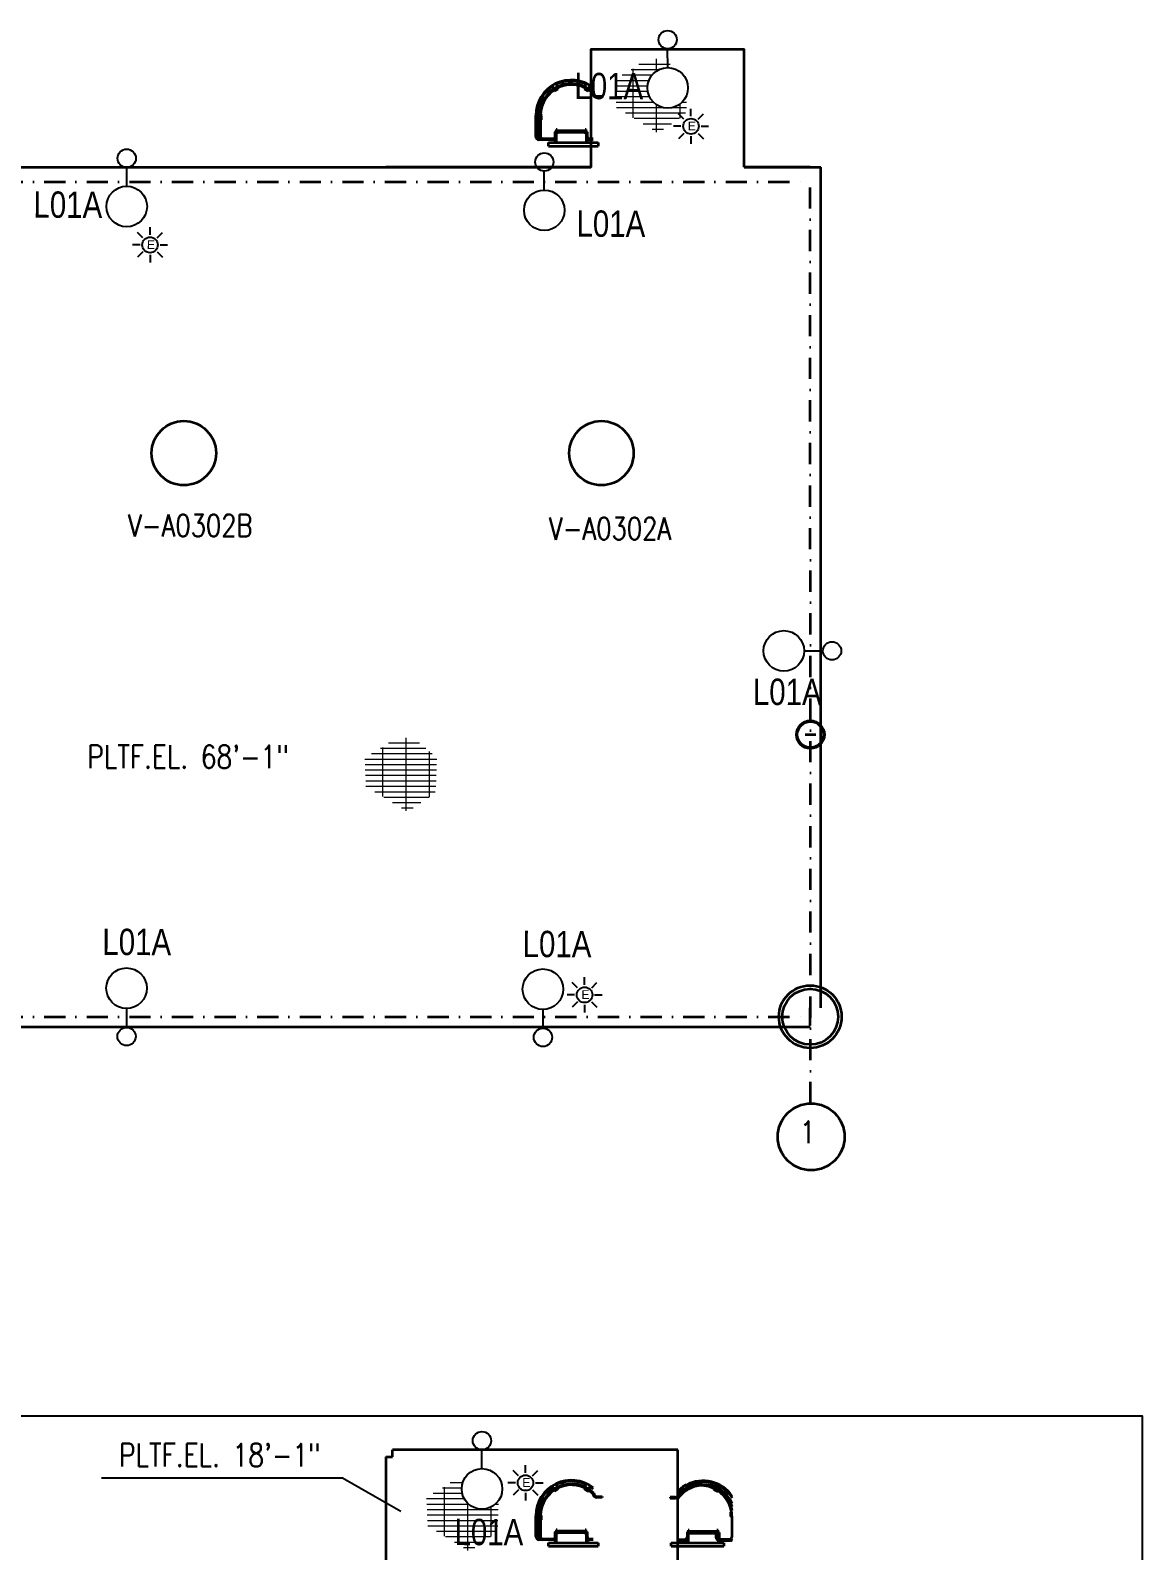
# Model space of a CAD drawing. Header units: inches. Extents: x 3139 to 9140, y 3844 to 6923.
# Drawn here: x 5656 to 6295, y 6049 to 6923 of the extents above; entities that cross this region are included whole.
import ezdxf
from ezdxf.enums import TextEntityAlignment as Align

# ---------------------------------------------------------------- set-up
doc = ezdxf.new("R2010")
doc.units = ezdxf.units.IN
doc.header["$MEASUREMENT"] = 0
doc.linetypes.add('DASHDOT2', pattern=[12.700025, 6.350013, -3.175006, 0, -3.175006])
for name, color, linetype in [('Default', 7, 'Continuous'), ('E-LIGHTING', 41, 'Continuous'), ('TF_P_Equipment', 7, 'Continuous'), ('TF_P_Ladder', 7, 'Continuous'), ('TF_P_Steel', 7, 'Continuous'), ('TF_S_GRATING', 7, 'Continuous')]:
    doc.layers.add(name, color=color, linetype=linetype)
doc.styles.add('Arial', font='arial.ttf')
doc.styles.add('ROMANS', font='romans.shx')

# ---------------------------------------------------------------- blocks, each defined once
blk = doc.blocks.new('TF_P_ELP_GRATING', base_point=(2.146, 13.23))
at = {"layer": 'TF_S_GRATING', "color": 8, "linetype": 'Continuous', "lineweight": 18}
for p, q in [((2.19, 13.523), (2.19, 12.866)), ((2.37, 13.425), (1.964, 13.425)), ((1.98, 13.435), (1.98, 12.994)), ((2.313, 13.474), (2.034, 13.474)), ((2.4, 13.399), (2.4, 12.99)), ((2.469, 13.328), (1.822, 13.328)), ((2.467, 13.279), (1.824, 13.279)), ((2.426, 13.377), (1.882, 13.377)), ((2.465, 13.23), (1.826, 13.23)), ((2.463, 13.182), (1.828, 13.182)), ((2.462, 13.133), (1.83, 13.133)), ((2.46, 13.084), (1.832, 13.084)), ((2.453, 13.035), (1.912, 13.035)), ((2.396, 12.987), (1.992, 12.987)), ((2.326, 12.938), (2.072, 12.938)), ((2.256, 12.889), (2.152, 12.889))]:
    blk.add_line(p, q, dxfattribs=at)
blk = doc.blocks.new('A$Cdd380a1b')
at = {"layer": 'TF_P_Ladder', "color": 8, "linetype": 'Continuous', "lineweight": 35}
for p, q in [((-55.7944, 12.2293), (-55.7985, 12.2413)), ((-55.776, 12.2348), (-55.7929, 12.2251)), ((-55.7929, 12.2251), (-55.7906, 12.221)), ((-55.7925, 12.2243), (-55.7919, 12.2233)), ((-55.7906, 12.221), (-55.7737, 12.2308)), ((-55.7906, 12.221), (-55.7839, 12.2249)), ((-55.7774, 12.239), (-55.7816, 12.2511)), ((-55.7795, 12.248), (-55.7809, 12.2503)), ((-55.7766, 12.2394), (-55.7795, 12.248)), ((-55.7737, 12.2308), (-55.776, 12.2348)), ((-55.7737, 12.2308), (-55.7749, 12.2345)), ((-55.7737, 12.2308), (-55.7747, 12.2326)), ((-55.7737, 12.2308), (-55.7737, 12.2308)), ((-55.657, 12.2308), (-55.6556, 12.2349)), ((-55.6546, 12.2348), (-55.657, 12.2308)), ((-55.657, 12.2308), (-55.6497, 12.2266)), ((-55.657, 12.2308), (-55.6401, 12.221)), ((-55.657, 12.2308), (-55.657, 12.2308)), ((-55.657, 12.2308), (-55.657, 12.2308)), ((-55.6548, 12.2345), (-55.6557, 12.2331)), ((-55.6377, 12.2251), (-55.6546, 12.2348)), ((-55.654, 12.2394), (-55.6511, 12.2479)), ((-55.6532, 12.239), (-55.6491, 12.2511)), ((-55.6498, 12.2503), (-55.6511, 12.2479)), ((-55.6401, 12.221), (-55.6377, 12.2251)), ((-55.64, 12.221), (-55.639, 12.2228)), ((-55.6363, 12.2293), (-55.6322, 12.2414)), ((-55.1993, 12.2496), (-55.2162, 12.2398)), ((-55.2118, 12.2269), (-55.2162, 12.2398)), ((-55.2104, 12.2226), (-55.2106, 12.2233)), ((-55.1935, 12.2324), (-55.2104, 12.2226)), ((-55.2104, 12.2226), (-55.2098, 12.2217)), ((-55.2104, 12.2226), (-55.2081, 12.2186)), ((-55.2104, 12.2226), (-55.2104, 12.2226)), ((-55.2081, 12.2186), (-55.1911, 12.2283)), ((-55.1935, 12.2324), (-55.2002, 12.2285)), ((-55.1986, 12.2483), (-55.1993, 12.2496)), ((-55.1949, 12.2365), (-55.1993, 12.2496)), ((-55.1941, 12.2369), (-55.1967, 12.2446)), ((-55.1935, 12.2324), (-55.1936, 12.2328)), ((-55.1935, 12.2324), (-55.1935, 12.2324)), ((-55.1911, 12.2283), (-55.1935, 12.2324)), ((-55.1927, 12.2328), (-55.1928, 12.2332)), ((-55.0721, 12.2324), (-55.0745, 12.2283)), ((-55.0745, 12.2283), (-55.0732, 12.232)), ((-55.0745, 12.2283), (-55.0672, 12.2241)), ((-55.0745, 12.2283), (-55.0745, 12.2283)), ((-55.0745, 12.2283), (-55.0745, 12.2283)), ((-55.0745, 12.2283), (-55.0575, 12.2186)), ((-55.0725, 12.2317), (-55.0731, 12.2306)), ((-55.0552, 12.2226), (-55.0721, 12.2324)), ((-55.0703, 12.2405), (-55.0686, 12.2455)), ((-55.0695, 12.2402), (-55.0663, 12.2496)), ((-55.0663, 12.2496), (-55.0686, 12.2455)), ((-55.0493, 12.2398), (-55.0663, 12.2496)), ((-55.0575, 12.2186), (-55.0552, 12.2226)), ((-55.0537, 12.2269), (-55.0537, 12.2271)), ((-55.0521, 12.2317), (-55.0493, 12.2398)), ((-55.7906, 12.221), (-55.7906, 12.221)), ((-55.6401, 12.221), (-55.64, 12.221)), ((-55.5994, 12.1965), (-55.5763, 12.1965)), ((-55.5763, 12.1918), (-55.5994, 12.1918)), ((-55.5763, 12.1965), (-55.5763, 12.1918)), ((-55.2718, 12.194), (-55.2718, 12.1893)), ((-55.2487, 12.194), (-55.2718, 12.194)), ((-55.2718, 12.1893), (-55.2487, 12.1893)), ((-55.0575, 12.2186), (-55.0565, 12.2204)), ((-55.0575, 12.2186), (-55.0575, 12.2186)), ((-55.8747, 12.0165), (-55.8747, 12.1102)), ((-55.87, 12.1102), (-55.87, 12.0165)), ((-55.8653, 12.127), (-55.8653, 12.1075)), ((-55.8606, 12.127), (-55.8653, 12.127)), ((-55.8581, 12.1172), (-55.8653, 12.127)), ((-55.8583, 12.098), (-55.8653, 12.1075)), ((-55.8577, 12.123), (-55.8606, 12.127)), ((-55.8583, 12.0165), (-55.8583, 12.1102)), ((-55.8533, 12.1107), (-55.8536, 12.1111)), ((-55.8536, 12.1102), (-55.8536, 12.0165)), ((-55.8533, 12.0912), (-55.8536, 12.0916)), ((-55.8486, 12.1107), (-55.8534, 12.1171)), ((-55.8486, 12.1107), (-55.8533, 12.1107)), ((-55.8533, 12.1107), (-55.8533, 12.0912)), ((-55.8533, 12.0912), (-55.8486, 12.0912)), ((-55.8486, 12.0912), (-55.8486, 12.1107)), ((-54.9995, 12.1268), (-54.9995, 12.1073)), ((-54.9948, 12.1268), (-54.9995, 12.1268)), ((-54.9995, 12.1108), (-54.9995, 12.1073)), ((-54.9995, 12.1073), (-54.9945, 12.1063)), ((-54.9995, 12.1073), (-54.9948, 12.1073)), ((-54.9995, 12.1073), (-54.9995, 12.1073)), ((-54.9948, 12.1073), (-54.9948, 12.1268)), ((-54.9948, 12.1073), (-54.9945, 12.1072)), ((-54.9945, 12.1078), (-54.9945, 12.014)), ((-55.7872, 12.0375), (-55.7825, 12.0375)), ((-55.7872, 12.0165), (-55.7872, 12.0375)), ((-55.7825, 12.0415), (-55.7841, 12.0415)), ((-55.7841, 12.0375), (-55.7841, 12.0415)), ((-55.7825, 12.0473), (-55.7825, 12.0278)), ((-55.7778, 12.0473), (-55.7825, 12.0473)), ((-55.7825, 12.0278), (-55.7825, 12.0165)), ((-55.7825, 12.0278), (-55.7778, 12.0278)), ((-55.7778, 12.0278), (-55.7778, 12.0473)), ((-55.6528, 12.0415), (-55.7778, 12.0415)), ((-55.6528, 12.0336), (-55.7778, 12.0336)), ((-55.6528, 12.0473), (-55.6528, 12.0278)), ((-55.6481, 12.0473), (-55.6528, 12.0473)), ((-55.6528, 12.0278), (-55.6481, 12.0278)), ((-55.6481, 12.0278), (-55.6481, 12.0473)), ((-55.6466, 12.0415), (-55.6481, 12.0415)), ((-55.6481, 12.0278), (-55.6481, 11.9887)), ((-55.6466, 12.0348), (-55.6466, 12.0415)), ((-55.6466, 12.0375), (-55.6434, 12.0375)), ((-55.6466, 12.0337), (-55.6466, 12.0348)), ((-55.6434, 12.0375), (-55.6434, 11.9887)), ((-55.1953, 12.0351), (-55.1922, 12.0351)), ((-55.1953, 12.0351), (-55.1953, 11.9887)), ((-55.1906, 12.039), (-55.1922, 12.039)), ((-55.1922, 12.0323), (-55.1922, 12.039)), ((-55.1922, 12.0313), (-55.1922, 12.0323)), ((-55.1859, 12.0449), (-55.1906, 12.0449)), ((-55.1906, 12.0449), (-55.1906, 12.0253)), ((-55.1906, 12.0253), (-55.1906, 11.9887)), ((-55.1906, 12.0253), (-55.1859, 12.0253)), ((-55.1859, 12.0253), (-55.1859, 12.0449)), ((-55.0609, 12.039), (-55.1859, 12.039)), ((-55.0656, 12.0312), (-55.1859, 12.0312)), ((-55.0656, 12.0351), (-55.0656, 12.014)), ((-55.0609, 12.0351), (-55.0656, 12.0351)), ((-55.0609, 12.0449), (-55.0609, 12.0253)), ((-55.0562, 12.0449), (-55.0609, 12.0449)), ((-55.0609, 12.0253), (-55.0562, 12.0253)), ((-55.0609, 12.014), (-55.0609, 12.0253)), ((-55.0562, 12.0253), (-55.0562, 12.0449)), ((-55.0547, 12.039), (-55.0562, 12.039)), ((-55.0562, 12.0253), (-55.0562, 12.0054)), ((-55.0547, 12.0323), (-55.0547, 12.039)), ((-55.0547, 12.0351), (-55.0515, 12.0351)), ((-55.0547, 12.0313), (-55.0547, 12.0323)), ((-55.0515, 12.0351), (-55.0515, 12.0039)), ((-55.8598, 12.0063), (-55.8543, 12.0063)), ((-55.8434, 12.0016), (-55.8598, 12.0016)), ((-55.8434, 12.0063), (-55.7973, 12.0063)), ((-55.7973, 12.0016), (-55.8434, 12.0016)), ((-55.7872, 12.0056), (-55.7872, 11.9887)), ((-55.7825, 12.0165), (-55.7825, 11.9887)), ((-55.6333, 12.0063), (-55.6172, 12.0063)), ((-55.6172, 12.0016), (-55.6333, 12.0016)), ((-55.2361, 12.0038), (-55.2055, 12.0038)), ((-55.2055, 11.9992), (-55.2361, 11.9992)), ((-55.0562, 12.0002), (-55.0562, 11.9887)), ((-55.0515, 11.9992), (-55.0515, 11.9887)), ((-55.0047, 12.0038), (-55.0508, 12.0038)), ((-55.0508, 11.9992), (-55.0047, 11.9992)), ((-54.9953, 11.9992), (-55.0047, 11.9992)), ((-54.9922, 11.9992), (-54.9953, 11.9992))]:
    blk.add_line(p, q, dxfattribs=at)
for centre, radius, start, end in [((-55.7153, 12.1102), 0.1594, 52.01118, 180), ((-55.7153, 12.1102), 0.1547, 122.4286, 180), ((-55.7153, 12.1102), 0.143, 45, 180), ((-55.7138, 12.1087), 0.1398, 47.21125, 179.39764), ((-55.7153, 12.1102), 0.1547, 64.85738, 115.14424), ((-55.7153, 12.1102), 0.1383, 64.04968, 90), ((-55.7153, 12.1102), 0.1383, 45.7355, 55.95032), ((-55.7153, 12.1102), 0.1547, 50.64233, 57.57191), ((-55.1234, 12.1078), 0.1383, 92.2002, 144.57876), ((-55.1234, 12.1078), 0.1594, 125.32181, 134.99596), ((-55.1234, 12.1078), 0.1547, 125.83645, 136.75936), ((-55.1328, 12.1078), 0.143, 10.49437, 135), ((-55.1343, 12.1063), 0.1398, 0.60236, 132.78875), ((-55.1234, 12.1078), 0.1594, 34.59055, 118.21144), ((-55.1234, 12.1078), 0.1547, 31.98613, 118.19549), ((-55.1234, 12.1078), 0.143, 116.88471, 119.34008), ((-55.1234, 12.1078), 0.143, 23.40802, 91.87889), ((-55.1234, 12.1078), 0.1383, 18.41244, 61.66824), ((-55.5994, 12.2113), 0.0195, 180, 270), ((-55.5994, 12.2113), 0.0148, 180, 270), ((-55.2487, 12.2088), 0.0148, 270, 0), ((-55.2487, 12.2088), 0.0195, 270, 0), ((-55.1234, 12.1078), 0.143, 127.18622, 138.27741), ((-55.8598, 12.0165), 0.0148, 180, 270), ((-55.8598, 12.0165), 0.0102, 180, 270), ((-55.8434, 12.0165), 0.0148, 180, 270), ((-55.8434, 12.0165), 0.0102, 180, 270), ((-55.7973, 12.0165), 0.0102, 270, 0), ((-55.7973, 12.0165), 0.0148, 270, 0), ((-55.6333, 12.0165), 0.0102, 180, 270), ((-55.6333, 12.0165), 0.0148, 226.82645, 270), ((-55.2055, 12.014), 0.0102, 270, 0), ((-55.2055, 12.014), 0.0148, 270, 313.17355), ((-55.0508, 12.014), 0.0148, 180, 270), ((-55.0508, 12.014), 0.0102, 180, 270), ((-55.0414, 12.014), 0.0102, 180, 270), ((-55.0047, 12.014), 0.0102, 270, 0), ((-55.0047, 12.014), 0.0148, 270, 327.02318), ((-54.9953, 12.014), 0.0148, 270, 281.96487), ((-54.9953, 12.014), 0.0102, 278.84988, 287.63753)]:
    blk.add_arc(centre, radius, start, end, dxfattribs=at)
at = {"layer": 'TF_P_Steel', "color": 8, "linetype": 'Continuous', "lineweight": 35}
for p, q in [((-56.5483, 12.375), (-56.5483, 11.8602)), ((-56.5483, 12.375), (-56.5172, 12.375)), ((-55.5861, 12.4061), (-56.5172, 12.4061)), ((-56.5172, 12.375), (-56.5172, 12.4061)), ((-55.2361, 12.4061), (-55.5861, 12.4061)), ((-55.2361, 12.201), (-55.2361, 12.4061)), ((-55.2361, 11.8602), (-55.2361, 12.1939)), ((-55.8178, 11.9887), (-55.5941, 11.9887)), ((-55.8178, 11.9729), (-55.8178, 11.9887)), ((-55.8178, 11.9729), (-55.5941, 11.9729)), ((-55.5941, 11.9887), (-55.5941, 11.9729)), ((-55.2672, 11.9887), (-55.0298, 11.9887)), ((-55.2672, 11.9729), (-55.2672, 11.9887)), ((-55.2672, 11.9729), (-55.0298, 11.9729)), ((-55.0298, 11.9887), (-55.0298, 11.9729))]:
    blk.add_line(p, q, dxfattribs=at)
at = {"layer": 'Default', "color": 8, "linetype": 'Continuous', "lineweight": 35, "xscale": 0.5, "yscale": 0.5, "zscale": 0.5}
blk.add_blockref('TF_P_ELP_GRATING', (-56.2026, 12.1365), dxfattribs=at)
blk = doc.blocks.new('A$Cf3c044f0')
at = {"layer": 'Default', "color": 8, "linetype": 'Continuous', "lineweight": 35}
blk.add_circle((15.942, -2.8832), 0.15, dxfattribs=at)
at = {"layer": 'TF_P_Equipment', "color": 8, "linetype": 'Continuous', "lineweight": 35}
for centre in [(13.125, 0.1875), (15, 0.1875)]:
    blk.add_circle(centre, 0.1445, dxfattribs=at)
at = {"layer": 'TF_P_Ladder', "color": 8, "linetype": 'Continuous', "lineweight": 35}
for p, q in [((14.8023, 1.8327), (14.7981, 1.8449)), ((14.8002, 1.8417), (14.7988, 1.8441)), ((14.9265, 1.8327), (14.9306, 1.8449)), ((14.9299, 1.8441), (14.9286, 1.8417)), ((14.7853, 1.8231), (14.7812, 1.8351)), ((14.8037, 1.8286), (14.7868, 1.8188)), ((14.7868, 1.8188), (14.7891, 1.8148)), ((14.7872, 1.818), (14.7878, 1.817)), ((14.7891, 1.8148), (14.806, 1.8245)), ((14.7891, 1.8148), (14.7958, 1.8186)), ((14.7891, 1.8148), (14.7891, 1.8148)), ((14.8031, 1.8331), (14.8002, 1.8417)), ((14.806, 1.8245), (14.8037, 1.8286)), ((14.806, 1.8245), (14.8048, 1.8282)), ((14.806, 1.8245), (14.805, 1.8264)), ((14.806, 1.8245), (14.806, 1.8245)), ((14.9227, 1.8245), (14.9241, 1.8287)), ((14.9251, 1.8286), (14.9227, 1.8245)), ((14.9227, 1.8245), (14.93, 1.8203)), ((14.9227, 1.8245), (14.9396, 1.8148)), ((14.9227, 1.8245), (14.9227, 1.8245)), ((14.9227, 1.8245), (14.9227, 1.8245)), ((14.9249, 1.8283), (14.924, 1.8268)), ((14.942, 1.8188), (14.9251, 1.8286)), ((14.9257, 1.8331), (14.9286, 1.8417)), ((14.9396, 1.8148), (14.942, 1.8188)), ((14.9397, 1.8148), (14.9407, 1.8166)), ((14.9397, 1.8148), (14.9397, 1.8148)), ((14.9434, 1.8231), (14.9475, 1.8351)), ((14.9803, 1.7902), (15.0034, 1.7902)), ((15.0034, 1.7855), (14.9803, 1.7855)), ((15.0034, 1.7902), (15.0034, 1.7855)), ((14.7144, 1.7207), (14.7144, 1.7012)), ((14.7191, 1.7207), (14.7144, 1.7207)), ((14.7216, 1.711), (14.7144, 1.7207)), ((14.722, 1.7168), (14.7191, 1.7207)), ((14.7311, 1.7044), (14.7263, 1.7109)), ((14.705, 1.6102), (14.705, 1.704)), ((14.7097, 1.704), (14.7097, 1.6102)), ((14.7214, 1.6917), (14.7144, 1.7012)), ((14.7214, 1.6102), (14.7214, 1.704)), ((14.7264, 1.7044), (14.7261, 1.7048)), ((14.7261, 1.704), (14.7261, 1.6102)), ((14.7264, 1.6849), (14.7261, 1.6854)), ((14.7311, 1.7044), (14.7264, 1.7044)), ((14.7264, 1.7044), (14.7264, 1.6849)), ((14.7264, 1.6849), (14.7311, 1.6849)), ((14.7311, 1.6849), (14.7311, 1.7044)), ((14.7972, 1.6411), (14.7972, 1.6215)), ((14.8019, 1.6411), (14.7972, 1.6411)), ((14.8019, 1.6215), (14.8019, 1.6411)), ((14.9269, 1.6411), (14.9269, 1.6215)), ((14.9316, 1.6411), (14.9269, 1.6411)), ((14.9316, 1.6215), (14.9316, 1.6411)), ((14.7199, 1.6), (14.7254, 1.6)), ((14.7363, 1.5954), (14.7199, 1.5954)), ((14.7363, 1.6), (14.7824, 1.6)), ((14.7824, 1.5954), (14.7363, 1.5954)), ((14.7925, 1.6313), (14.7972, 1.6313)), ((14.7925, 1.6102), (14.7925, 1.6313)), ((14.7925, 1.5994), (14.7925, 1.5825)), ((14.7972, 1.6352), (14.7956, 1.6352)), ((14.7956, 1.6313), (14.7956, 1.6352)), ((14.7972, 1.6215), (14.7972, 1.6102)), ((14.7972, 1.6215), (14.8019, 1.6215)), ((14.7972, 1.6102), (14.7972, 1.5825)), ((14.9269, 1.6352), (14.8019, 1.6352)), ((14.9269, 1.6274), (14.8019, 1.6274)), ((14.9269, 1.6215), (14.9316, 1.6215)), ((14.9331, 1.6352), (14.9316, 1.6352)), ((14.9316, 1.6215), (14.9316, 1.5825)), ((14.9331, 1.6285), (14.9331, 1.6352)), ((14.9331, 1.6313), (14.9363, 1.6313)), ((14.9331, 1.6275), (14.9331, 1.6285)), ((14.9363, 1.6313), (14.9363, 1.5825)), ((14.9464, 1.6), (14.9625, 1.6)), ((14.9625, 1.5954), (14.9464, 1.5954))]:
    blk.add_line(p, q, dxfattribs=at)
for centre, radius, start, end in [((14.8644, 1.704), 0.1594, 52.01118, 180), ((14.8644, 1.704), 0.143, 45, 180), ((14.8644, 1.704), 0.1547, 64.85738, 115.14424), ((14.8644, 1.704), 0.1547, 122.4286, 180), ((14.8659, 1.7025), 0.1398, 47.21125, 179.39764), ((14.8644, 1.704), 0.1383, 64.04968, 90), ((14.8644, 1.704), 0.1383, 45.7355, 55.95032), ((14.8644, 1.704), 0.1547, 50.64233, 57.57191), ((14.9803, 1.805), 0.0195, 180, 270), ((14.9803, 1.805), 0.0148, 180, 270), ((14.7199, 1.6102), 0.0148, 180, 270), ((14.7199, 1.6102), 0.0102, 180, 270), ((14.7363, 1.6102), 0.0148, 180, 270), ((14.7363, 1.6102), 0.0102, 180, 270), ((14.7824, 1.6102), 0.0102, 270, 0), ((14.7824, 1.6102), 0.0148, 270, 0), ((14.9464, 1.6102), 0.0102, 180, 270), ((14.9464, 1.6102), 0.0148, 226.82645, 270)]:
    blk.add_arc(centre, radius, start, end, dxfattribs=at)
at = {"layer": 'TF_P_Steel', "color": 8, "linetype": 'Continuous', "lineweight": 35}
for p, q in [((15.3436, 1.9998), (14.9936, 1.9998)), ((14.7619, 1.5825), (14.9856, 1.5825)), ((14.7619, 1.5666), (14.7619, 1.5825)), ((14.9856, 1.5825), (14.9856, 1.5666)), ((14.7619, 1.5666), (14.9856, 1.5666)), ((10.3125, 1.4716), (14.953, 1.4716)), ((15.9375, 1.4716), (15.6405, 1.4716)), ((15.6405, 1.4716), (15.9852, 1.4716)), ((15.9852, 0.3351), (15.9852, 1.4716)), ((15.9852, -0.293), (15.9852, 0.3351)), ((15.9852, -2.3039), (15.9852, -0.293)), ((15.9145, -1.0766), (15.9621, -1.0766)), ((15.9375, -2.2961), (15.9375, -2.3039)), ((15.9375, -2.3836), (15.9375, -2.3039)), ((14.0148, -2.3914), (12.2352, -2.3914)), ((15.9375, -2.3914), (14.0148, -2.3914))]:
    blk.add_line(p, q, dxfattribs=at)
blk.add_lwpolyline([(15.6405, 1.4716), (15.6405, 1.9998), (14.953, 1.9998), (14.953, 1.4716), (14.0314, 1.4716)], dxfattribs=at)
at = {"layer": 'TF_P_Steel', "color": 8, "linetype": 'DASHDOT2', "lineweight": 35, "ltscale": 0.015}
for points in [[(-4.9089, 1.4062), (15.9375, 1.406)], [(15.939, -2.7309), (15.9375, 1.4063)], [(-4.9089, -2.3437), (15.9375, -2.3437)]]:
    blk.add_lwpolyline(points, dxfattribs=at)
at = {"layer": 'TF_P_Steel', "color": 8, "linetype": 'Continuous', "lineweight": 35}
for centre, radius in [((15.9383, -1.0766), 0.0627), ((15.9383, -1.0766), 0.0586), ((15.9375, -2.3437), 0.1407), ((15.9375, -2.3437), 0.1253)]:
    blk.add_circle(centre, radius, dxfattribs=at)
at = {"layer": 'Default', "color": 8, "linetype": 'Continuous', "lineweight": 35, "xscale": 0.5, "yscale": 0.5, "zscale": 0.5}
for p in [(15.2245, 1.8114), (14.0995, -1.237)]:
    blk.add_blockref('TF_P_ELP_GRATING', p, dxfattribs=at)
at = {"layer": 'Default', "color": 8, "style": 'ROMANS', "width": 0.8}
for s, p in [('V-A0302B', (13.1541, -0.1374)), ('V-A0302A', (15.0388, -0.1513))]:
    blk.add_text(s, height=0.1, dxfattribs=at).set_placement(p, align=Align.MIDDLE_CENTER)
blk.add_text('1', height=0.1, dxfattribs=at).set_placement((15.8915, -2.8123), align=Align.TOP_LEFT)
blk = doc.blocks.new('*U27')
at = {"color": 4, "linetype": 'ByBlock', "lineweight": -2}
blk.add_circle((0, 0), 112, dxfattribs=at)
at = {"color": 4, "insert": (1326, 296), "char_height": 324, "attachment_point": 1, "rotation": 269.7413, "style": 'Arial'}
blk.add_mtext_dynamic_manual_height_columns('{\\W0.8;L01A}', width=4053.6, gutter_width=4.41, heights=[0], dxfattribs=at)
at = {"color": 8}
blk.add_wipeout([(842, 0), (841, 16), (840, 31), (837, 47), (834, 62), (829, 77), (824, 92), (818, 106), (811, 120), (803, 134), (794, 146), (784, 159), (774, 171), (763, 182), (751, 192), (739, 202), (726, 210), (713, 218), (699, 225), (684, 232), (670, 237), (654, 241), (639, 245), (624, 247), (608, 249), (593, 249), (577, 249), (561, 247), (546, 245), (531, 241), (515, 237), (501, 232), (486, 225), (472, 218), (459, 210), (446, 202), (434, 192), (422, 182), (411, 171), (401, 159), (391, 146), (382, 134), (374, 120), (367, 106), (361, 92), (356, 77), (351, 62), (348, 47), (345, 31), (344, 16), (343, 0), (344, -16), (345, -31), (348, -47), (351, -62), (356, -77), (361, -92), (367, -106), (374, -120), (382, -134), (391, -146), (401, -159), (411, -171), (422, -182), (434, -192), (446, -202), (459, -210), (472, -218), (486, -225), (501, -232), (515, -237), (531, -241), (546, -245), (561, -247), (577, -249), (593, -249), (608, -249), (624, -247), (639, -245), (654, -241), (670, -237), (684, -232), (699, -225), (713, -218), (726, -210), (739, -202), (751, -192), (763, -182), (774, -171), (784, -159), (794, -146), (803, -134), (811, -120), (818, -106), (824, -92), (829, -77), (834, -62), (837, -47), (840, -31), (841, -16)], dxfattribs=at)
at = {"color": 4, "linetype": 'ByBlock', "lineweight": -2}
blk.add_line((343, 0), (112, 0), dxfattribs=at)
blk.add_circle((593, 0), 249, dxfattribs=at)
blk = doc.blocks.new('*U56')
at = {"color": 3}
for points in [[(-3.55, 30.8), (-3.55, 35.14)], [(-7.62, 29.11), (-10.69, 32.17)], [(0.53, 29.12), (3.59, 32.19)], [(-9.3, 25.03), (-13.64, 25.02)], [(-7.61, 20.96), (-10.67, 17.89)], [(0.54, 20.97), (3.62, 17.91)], [(2.22, 25.05), (6.56, 25.05)]]:
    blk.add_lwpolyline(points, dxfattribs=at)
blk.add_circle((-3.54, 25.04), 4.47, dxfattribs=at)
at = {"color": 4, "linetype": 'ByBlock', "lineweight": -2}
blk.add_circle((-27.71, -0.02), 5.26, dxfattribs=at)
at = {"color": 4, "attachment_point": 1, "rotation": 89.86226, "style": 'Arial'}
for s, width, gutter_width, insert, char_height in [('E', 62.9163, 0.0684, (-6.24, 23.21), 5.03), ('{\\W0.8;L01A}', 189.5784, 0.206, (17.18, -15.7), 15.1528)]:
    blk.add_mtext_dynamic_manual_height_columns(s, width=width, gutter_width=gutter_width, heights=[0], dxfattribs=dict(at, insert=insert, char_height=char_height))
at = {"color": 8}
blk.add_wipeout([(11.65, 0.07), (11.63, 0.8), (11.56, 1.53), (11.44, 2.25), (11.28, 2.96), (11.08, 3.67), (10.83, 4.35), (10.53, 5.03), (10.2, 5.68), (9.83, 6.31), (9.41, 6.91), (8.96, 7.49), (8.48, 8.04), (7.96, 8.55), (7.41, 9.04), (6.83, 9.48), (6.22, 9.89), (5.59, 10.27), (4.94, 10.6), (4.27, 10.89), (3.58, 11.13), (2.87, 11.34), (2.16, 11.49), (1.44, 11.61), (0.71, 11.67), (-0.02, 11.7), (-0.76, 11.67), (-1.49, 11.6), (-2.21, 11.48), (-2.92, 11.32), (-3.62, 11.12), (-4.31, 10.87), (-4.98, 10.58), (-5.64, 10.24), (-6.27, 9.87), (-6.87, 9.46), (-7.45, 9.01), (-8, 8.52), (-8.51, 8), (-9, 7.45), (-9.44, 6.87), (-9.85, 6.27), (-10.22, 5.63), (-10.56, 4.98), (-10.84, 4.31), (-11.09, 3.62), (-11.29, 2.92), (-11.45, 2.2), (-11.56, 1.48), (-11.63, 0.75), (-11.65, 0.02), (-11.63, -0.71), (-11.56, -1.44), (-11.44, -2.17), (-11.28, -2.88), (-11.08, -3.58), (-10.83, -4.27), (-10.53, -4.94), (-10.2, -5.59), (-9.83, -6.22), (-9.41, -6.83), (-8.96, -7.41), (-8.48, -7.95), (-7.96, -8.47), (-7.41, -8.95), (-6.83, -9.4), (-6.22, -9.81), (-5.59, -10.18), (-4.94, -10.51), (-4.27, -10.8), (-3.58, -11.05), (-2.87, -11.25), (-2.16, -11.41), (-1.44, -11.52), (-0.71, -11.59), (0.02, -11.61), (0.76, -11.59), (1.48, -11.52), (2.21, -11.4), (2.92, -11.24), (3.62, -11.03), (4.31, -10.78), (4.98, -10.49), (5.64, -10.16), (6.27, -9.78), (6.87, -9.37), (7.45, -8.92), (8, -8.44), (8.51, -7.92), (8.99, -7.37), (9.44, -6.79), (9.85, -6.18), (10.22, -5.55), (10.55, -4.9), (10.84, -4.23), (11.09, -3.54), (11.29, -2.83), (11.45, -2.12), (11.56, -1.39), (11.63, -0.67)], dxfattribs=at)
at = {"color": 4, "linetype": 'ByBlock', "lineweight": -2}
blk.add_line((-11.65, 0.02), (-22.45, -0.01), dxfattribs=at)
at = {"color": 3}
blk.add_lwpolyline([(-3.53, 19.28), (-3.52, 14.94)], dxfattribs=at)
at = {"color": 4, "linetype": 'ByBlock', "lineweight": -2}
blk.add_circle((0, 0.04), 11.65, dxfattribs=at)
blk = doc.blocks.new('*U40')
at = {"color": 3}
for points in [[(17.98, 17.53), (14.9, 20.6)], [(22.05, 19.23), (22.04, 23.57)], [(26.13, 17.55), (29.19, 20.62)], [(26.14, 9.4), (29.21, 6.33)], [(27.82, 13.47), (32.16, 13.48)], [(22.07, 7.7), (22.07, 3.36)]]:
    blk.add_lwpolyline(points, dxfattribs=at)
blk.add_circle((22.06, 13.47), 4.47, dxfattribs=at)
at = {"color": 4, "linetype": 'ByBlock', "lineweight": -2}
blk.add_circle((-27.71, -0.02), 5.26, dxfattribs=at)
at = {"color": 4, "insert": (19.36, 11.63), "char_height": 5.03, "attachment_point": 1, "rotation": 89.86226, "style": 'Arial'}
blk.add_mtext_dynamic_manual_height_columns('E', width=62.9163, gutter_width=0.0684, heights=[0], dxfattribs=at)
at = {"color": 8}
blk.add_wipeout([(11.65, 0.07), (11.63, 0.8), (11.56, 1.53), (11.44, 2.25), (11.28, 2.96), (11.08, 3.67), (10.83, 4.35), (10.53, 5.03), (10.2, 5.68), (9.83, 6.31), (9.41, 6.91), (8.96, 7.49), (8.48, 8.04), (7.96, 8.55), (7.41, 9.04), (6.83, 9.48), (6.22, 9.89), (5.59, 10.27), (4.94, 10.6), (4.27, 10.89), (3.58, 11.13), (2.87, 11.34), (2.16, 11.49), (1.44, 11.61), (0.71, 11.67), (-0.02, 11.7), (-0.76, 11.67), (-1.49, 11.6), (-2.21, 11.48), (-2.92, 11.32), (-3.62, 11.12), (-4.31, 10.87), (-4.98, 10.58), (-5.64, 10.24), (-6.27, 9.87), (-6.87, 9.46), (-7.45, 9.01), (-8, 8.52), (-8.51, 8), (-9, 7.45), (-9.44, 6.87), (-9.85, 6.27), (-10.22, 5.63), (-10.56, 4.98), (-10.84, 4.31), (-11.09, 3.62), (-11.29, 2.92), (-11.45, 2.2), (-11.56, 1.48), (-11.63, 0.75), (-11.65, 0.02), (-11.63, -0.71), (-11.56, -1.44), (-11.44, -2.17), (-11.28, -2.88), (-11.08, -3.58), (-10.83, -4.27), (-10.53, -4.94), (-10.2, -5.59), (-9.83, -6.22), (-9.41, -6.83), (-8.96, -7.41), (-8.48, -7.95), (-7.96, -8.47), (-7.41, -8.95), (-6.83, -9.4), (-6.22, -9.81), (-5.59, -10.18), (-4.94, -10.51), (-4.27, -10.8), (-3.58, -11.05), (-2.87, -11.25), (-2.16, -11.41), (-1.44, -11.52), (-0.71, -11.59), (0.02, -11.61), (0.76, -11.59), (1.48, -11.52), (2.21, -11.4), (2.92, -11.24), (3.62, -11.03), (4.31, -10.78), (4.98, -10.49), (5.64, -10.16), (6.27, -9.78), (6.87, -9.37), (7.45, -8.92), (8, -8.44), (8.51, -7.92), (8.99, -7.37), (9.44, -6.79), (9.85, -6.18), (10.22, -5.55), (10.55, -4.9), (10.84, -4.23), (11.09, -3.54), (11.29, -2.83), (11.45, -2.12), (11.56, -1.39), (11.63, -0.67)], dxfattribs=at)
at = {"color": 4, "linetype": 'ByBlock', "lineweight": -2}
blk.add_line((-11.65, 0.02), (-22.45, -0.01), dxfattribs=at)
at = {"color": 3}
for points in [[(16.29, 13.46), (11.96, 13.45)], [(17.99, 9.38), (14.92, 6.31)]]:
    blk.add_lwpolyline(points, dxfattribs=at)
at = {"color": 4, "linetype": 'ByBlock', "lineweight": -2}
blk.add_circle((0, 0.04), 11.65, dxfattribs=at)
at = {"color": 4, "insert": (-8.63, -53.56), "char_height": 15.1528, "attachment_point": 1, "rotation": 89.86226, "style": 'Arial'}
blk.add_mtext_dynamic_manual_height_columns('{\\W0.8;L01A}', width=189.5784, gutter_width=0.206, heights=[0], dxfattribs=at)
blk = doc.blocks.new('*U24')
at = {"color": 4, "linetype": 'ByBlock', "lineweight": -2}
blk.add_circle((0, 0), 112, dxfattribs=at)
at = {"color": 8}
blk.add_wipeout([(842, 0), (841, 16), (840, 31), (837, 47), (834, 62), (829, 77), (824, 92), (818, 106), (811, 120), (803, 134), (794, 146), (784, 159), (774, 171), (763, 182), (751, 192), (739, 202), (726, 210), (713, 218), (699, 225), (684, 232), (670, 237), (654, 241), (639, 245), (624, 247), (608, 249), (593, 249), (577, 249), (561, 247), (546, 245), (531, 241), (515, 237), (501, 232), (486, 225), (472, 218), (459, 210), (446, 202), (434, 192), (422, 182), (411, 171), (401, 159), (391, 146), (382, 134), (374, 120), (367, 106), (361, 92), (356, 77), (351, 62), (348, 47), (345, 31), (344, 16), (343, 0), (344, -16), (345, -31), (348, -47), (351, -62), (356, -77), (361, -92), (367, -106), (374, -120), (382, -134), (391, -146), (401, -159), (411, -171), (422, -182), (434, -192), (446, -202), (459, -210), (472, -218), (486, -225), (501, -232), (515, -237), (531, -241), (546, -245), (561, -247), (577, -249), (593, -249), (608, -249), (624, -247), (639, -245), (654, -241), (670, -237), (684, -232), (699, -225), (713, -218), (726, -210), (739, -202), (751, -192), (763, -182), (774, -171), (784, -159), (794, -146), (803, -134), (811, -120), (818, -106), (824, -92), (829, -77), (834, -62), (837, -47), (840, -31), (841, -16)], dxfattribs=at)
at = {"color": 4, "linetype": 'ByBlock', "lineweight": -2}
blk.add_line((343, 0), (112, 0), dxfattribs=at)
blk.add_circle((593, 0), 249, dxfattribs=at)
at = {"color": 4, "insert": (973, 340), "char_height": 324, "attachment_point": 1, "rotation": 179.7413, "style": 'Arial'}
blk.add_mtext_dynamic_manual_height_columns('{\\W0.8;L01A}', width=4053.6, gutter_width=4.41, heights=[0], dxfattribs=at)
blk = doc.blocks.new('*U60')
at = {"color": 4, "linetype": 'ByBlock', "lineweight": -2}
blk.add_circle((0, 0), 112, dxfattribs=at)
at = {"color": 4, "insert": (594, 396), "char_height": 324, "attachment_point": 1, "rotation": 89.7413, "style": 'Arial'}
blk.add_mtext_dynamic_manual_height_columns('{\\W0.8;L01A}', width=4053.6, gutter_width=4.41, heights=[0], dxfattribs=at)
at = {"color": 8}
blk.add_wipeout([(842, 0), (841, 16), (840, 31), (837, 47), (834, 62), (829, 77), (824, 92), (818, 106), (811, 120), (803, 134), (794, 146), (784, 159), (774, 171), (763, 182), (751, 192), (739, 202), (726, 210), (713, 218), (699, 225), (684, 232), (670, 237), (654, 241), (639, 245), (624, 247), (608, 249), (593, 249), (577, 249), (561, 247), (546, 245), (531, 241), (515, 237), (501, 232), (486, 225), (472, 218), (459, 210), (446, 202), (434, 192), (422, 182), (411, 171), (401, 159), (391, 146), (382, 134), (374, 120), (367, 106), (361, 92), (356, 77), (351, 62), (348, 47), (345, 31), (344, 16), (343, 0), (344, -16), (345, -31), (348, -47), (351, -62), (356, -77), (361, -92), (367, -106), (374, -120), (382, -134), (391, -146), (401, -159), (411, -171), (422, -182), (434, -192), (446, -202), (459, -210), (472, -218), (486, -225), (501, -232), (515, -237), (531, -241), (546, -245), (561, -247), (577, -249), (593, -249), (608, -249), (624, -247), (639, -245), (654, -241), (670, -237), (684, -232), (699, -225), (713, -218), (726, -210), (739, -202), (751, -192), (763, -182), (774, -171), (784, -159), (794, -146), (803, -134), (811, -120), (818, -106), (824, -92), (829, -77), (834, -62), (837, -47), (840, -31), (841, -16)], dxfattribs=at)
at = {"color": 4, "linetype": 'ByBlock', "lineweight": -2}
blk.add_line((343, 0), (112, 0), dxfattribs=at)
blk.add_circle((593, 0), 249, dxfattribs=at)
blk = doc.blocks.new('*U82')
at = {"color": 3}
for points in [[(-56.28, 27.95), (-59.36, 31.01)], [(-52.21, 29.64), (-52.22, 33.98)], [(-48.14, 27.96), (-45.07, 31.03)], [(-57.97, 23.87), (-62.3, 23.87)], [(-56.27, 19.8), (-59.34, 16.73)], [(-48.12, 19.81), (-45.05, 16.75)], [(-46.44, 23.89), (-42.1, 23.9)]]:
    blk.add_lwpolyline(points, dxfattribs=at)
blk.add_circle((-52.2, 23.88), 4.47, dxfattribs=at)
at = {"color": 4, "linetype": 'ByBlock', "lineweight": -2}
blk.add_circle((-27.71, -0.02), 5.26, dxfattribs=at)
at = {"color": 4, "attachment_point": 1, "rotation": 89.86226, "style": 'Arial'}
for s, width, gutter_width, insert, char_height in [('{\\W0.8;L01A}', 189.5784, 0.206, (-89.03, -11.75), 15.1528), ('E', 62.9163, 0.0684, (-54.9, 22.05), 5.03)]:
    blk.add_mtext_dynamic_manual_height_columns(s, width=width, gutter_width=gutter_width, heights=[0], dxfattribs=dict(at, insert=insert, char_height=char_height))
at = {"color": 8}
blk.add_wipeout([(-67.07, -0.1), (-67.05, -0.83), (-66.98, -1.56), (-66.86, -2.28), (-66.7, -3), (-66.5, -3.7), (-66.25, -4.39), (-65.95, -5.06), (-65.62, -5.71), (-65.25, -6.34), (-64.83, -6.94), (-64.38, -7.52), (-63.9, -8.07), (-63.38, -8.59), (-62.83, -9.07), (-62.25, -9.52), (-61.64, -9.93), (-61.01, -10.3), (-60.36, -10.63), (-59.69, -10.92), (-59, -11.17), (-58.29, -11.37), (-57.58, -11.53), (-56.86, -11.64), (-56.13, -11.71), (-55.4, -11.73), (-54.66, -11.7), (-53.93, -11.63), (-53.21, -11.52), (-52.5, -11.36), (-51.8, -11.15), (-51.11, -10.9), (-50.44, -10.61), (-49.78, -10.28), (-49.15, -9.9), (-48.55, -9.49), (-47.97, -9.04), (-47.42, -8.55), (-46.91, -8.03), (-46.42, -7.48), (-45.98, -6.9), (-45.57, -6.3), (-45.2, -5.67), (-44.86, -5.01), (-44.58, -4.34), (-44.33, -3.65), (-44.13, -2.95), (-43.97, -2.23), (-43.86, -1.51), (-43.79, -0.78), (-43.77, -0.05), (-43.79, 0.68), (-43.86, 1.41), (-43.98, 2.13), (-44.14, 2.85), (-44.34, 3.55), (-44.59, 4.24), (-44.89, 4.91), (-45.22, 5.56), (-45.59, 6.19), (-46.01, 6.79), (-46.46, 7.37), (-46.94, 7.92), (-47.46, 8.44), (-48.01, 8.92), (-48.59, 9.37), (-49.2, 9.78), (-49.83, 10.15), (-50.48, 10.48), (-51.15, 10.77), (-51.84, 11.02), (-52.55, 11.22), (-53.26, 11.38), (-53.98, 11.49), (-54.71, 11.56), (-55.44, 11.58), (-56.18, 11.55), (-56.9, 11.48), (-57.63, 11.37), (-58.34, 11.21), (-59.04, 11), (-59.73, 10.75), (-60.4, 10.46), (-61.06, 10.13), (-61.69, 9.75), (-62.29, 9.34), (-62.87, 8.89), (-63.42, 8.4), (-63.93, 7.88), (-64.41, 7.33), (-64.86, 6.76), (-65.27, 6.15), (-65.64, 5.52), (-65.97, 4.86), (-66.26, 4.19), (-66.51, 3.5), (-66.71, 2.8), (-66.87, 2.08), (-66.98, 1.36), (-67.05, 0.63)], dxfattribs=at)
at = {"color": 4, "linetype": 'ByBlock', "lineweight": -2}
blk.add_line((-43.77, -0.05), (-32.97, -0.03), dxfattribs=at)
at = {"color": 3}
blk.add_lwpolyline([(-52.19, 18.12), (-52.19, 13.78)], dxfattribs=at)
at = {"color": 4, "linetype": 'ByBlock', "lineweight": -2}
blk.add_circle((-55.42, -0.07), 11.65, dxfattribs=at)

msp = doc.modelspace()

# ---------------------------------------------------------------- block references
at = {"xscale": 128, "yscale": 128, "zscale": 128}
msp.add_blockref('A$Cdd380a1b', (13098.63, 4518.8), dxfattribs=at)

# ---------------------------------------------------------------- texts
at = {"layer": 'Default', "color": 8, "style": 'ROMANS', "width": 0.8}
msp.add_text('PLTF.EL. 68\'-1"', height=13.2, dxfattribs=at).set_placement((5746.9, 6505.24), align=Align.MIDDLE_CENTER)

# ---------------------------------------------------------------- next in the draw order: linework, layer by layer
at = {"color": 0}
msp.add_lwpolyline([(4296.2, 5526.58), (6110.53, 5526.58), (6295.45, 5526.58), (6295.45, 6126.25), (3629.52, 6126.25), (3629.52, 6126.25), (3444.55, 6126.25), (3444.55, 5864.07)], dxfattribs=at)
at = {"color": 8}
msp.add_lwpolyline([(5869.11, 6071.41), (5835.69, 6090.59), (5697.04, 6090.59)], dxfattribs=at)

# ---------------------------------------------------------------- next in the draw order: block references
at = {"color": 3, "xscale": 127.9996234369103, "yscale": 127.9996234369103, "zscale": 127.9996234369103}
msp.add_blockref('A$Cf3c044f0', (4064.42, 6655.8), dxfattribs=at)

# ---------------------------------------------------------------- next in the draw order: texts
at = {"layer": 'Default', "color": 8, "style": 'ROMANS', "width": 0.8}
msp.add_text('PLTF.EL. 18\'-1"', height=13.2, dxfattribs=at).set_placement((5765.17, 6103.81), align=Align.MIDDLE_CENTER)

# ---------------------------------------------------------------- next in the draw order: block references
at = {"layer": 'E-LIGHTING', "color": 3, "rotation": 269.9129640520016}
for name, p in [('*U40', (6022.47, 6889.78)), ('*U40', (5711.56, 6821.6)), ('*U82', (5950.78, 6316.2)), ('*U56', (5915.74, 6084.33))]:
    msp.add_blockref(name, p, dxfattribs=at)
at = {"layer": 'E-LIGHTING', "xscale": 0.04676794374954184, "yscale": 0.04676794374954184, "zscale": 0.04676794374954184}
for name, p, rotation in [('*U60', (5951.59, 6847.16), 270.0339063709542), ('*U24', (6116.99, 6566.13), 180.0339063709541), ('*U27', (5711.5, 6344.44), 90.03390637095417)]:
    msp.add_blockref(name, p, dxfattribs=dict(at, rotation=rotation))

doc.saveas('drawing.dxf')
